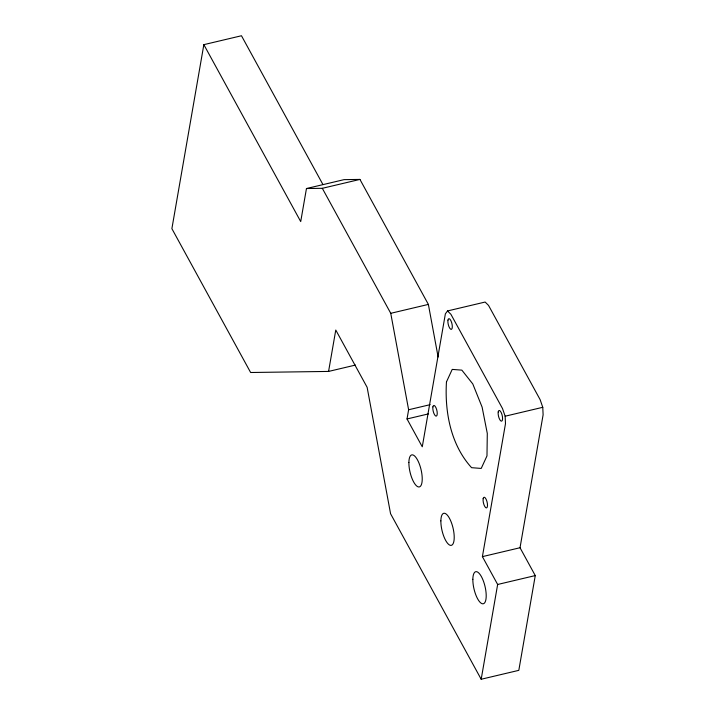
<?xml version="1.0" encoding="UTF-8"?>
<svg xmlns="http://www.w3.org/2000/svg" width="715" height="715" viewBox="0 0 715 715"><rect width="100%" height="100%" fill="white"/><g stroke="black" fill="none" stroke-linecap="round" stroke-linejoin="round"><path stroke-width="1.07" d="M322.885 184.452L241.473 35.75L203.847 44.652L171.886 228.666L250.634 372.506L328.578 371.425L355.453 365.07M438.125 357.017L428.374 304.411L359.94 179.42L344.085 179.635L306.458 188.537L300.72 221.587L203.847 44.652M328.578 371.425L335.773 330.026L367.135 387.324L390.569 513.727L481.186 679.25L518.813 670.348L535.267 575.584L520.028 547.735L543.114 414.798L542.765 407.309L540.129 399.649L488.524 305.394L485.136 302.043L447.51 310.945L445.365 313.867L422.27 446.804L407.023 418.963L408.623 409.758L390.748 313.313L322.313 188.313L306.458 188.537M481.186 679.25L497.649 584.477L482.402 556.636L505.487 423.691L505.148 416.21L502.502 408.542L450.906 314.296L447.51 310.945M322.313 188.313L359.94 179.42M390.748 313.313L428.374 304.411M408.623 409.758L430.126 404.672M407.023 418.963L428.526 413.878M505.148 416.21L542.765 407.309M482.402 556.636L520.028 547.735M497.649 584.477L535.267 575.584M446.464 381.917C444.623 411.956 450.763 444.864 471.587 467.681L481.222 468.432L486.978 455.911L487.299 433.478L482.107 407.121L472.794 383.946L461.854 370.138L452.211 369.396L446.464 381.917M408.882 462.48A16.463 5.649 76.7 0 0 418.722 486.969A16.463 5.649 76.7 0 0 419.062 463.266A16.463 5.649 76.7 0 0 408.882 462.48M440.869 520.895A16.463 5.649 76.7 0 0 450.709 545.393A16.463 5.649 76.7 0 0 451.049 521.682A16.463 5.649 76.7 0 0 440.869 520.895M472.847 579.311A16.463 5.649 76.7 0 0 482.688 603.809A16.463 5.649 76.7 0 0 483.036 580.097A16.463 5.649 76.7 0 0 472.847 579.311M432.897 406.88A5.497 1.886 76.7 0 0 435.542 415.916A5.497 1.886 76.7 0 0 436.651 409.543A5.497 1.886 76.7 0 0 432.897 406.88M483.152 498.677A5.497 1.886 76.7 0 0 485.798 507.713A5.497 1.886 76.7 0 0 486.906 501.331A5.497 1.886 76.7 0 0 483.152 498.677M498.212 411.929A5.497 1.886 76.7 0 0 500.866 420.965A5.497 1.886 76.7 0 0 501.975 414.584A5.497 1.886 76.7 0 0 498.212 411.929M447.956 320.132A5.497 1.886 76.7 0 0 450.611 329.177A5.497 1.886 76.7 0 0 451.719 322.796A5.497 1.886 76.7 0 0 447.956 320.132"/></g></svg>
